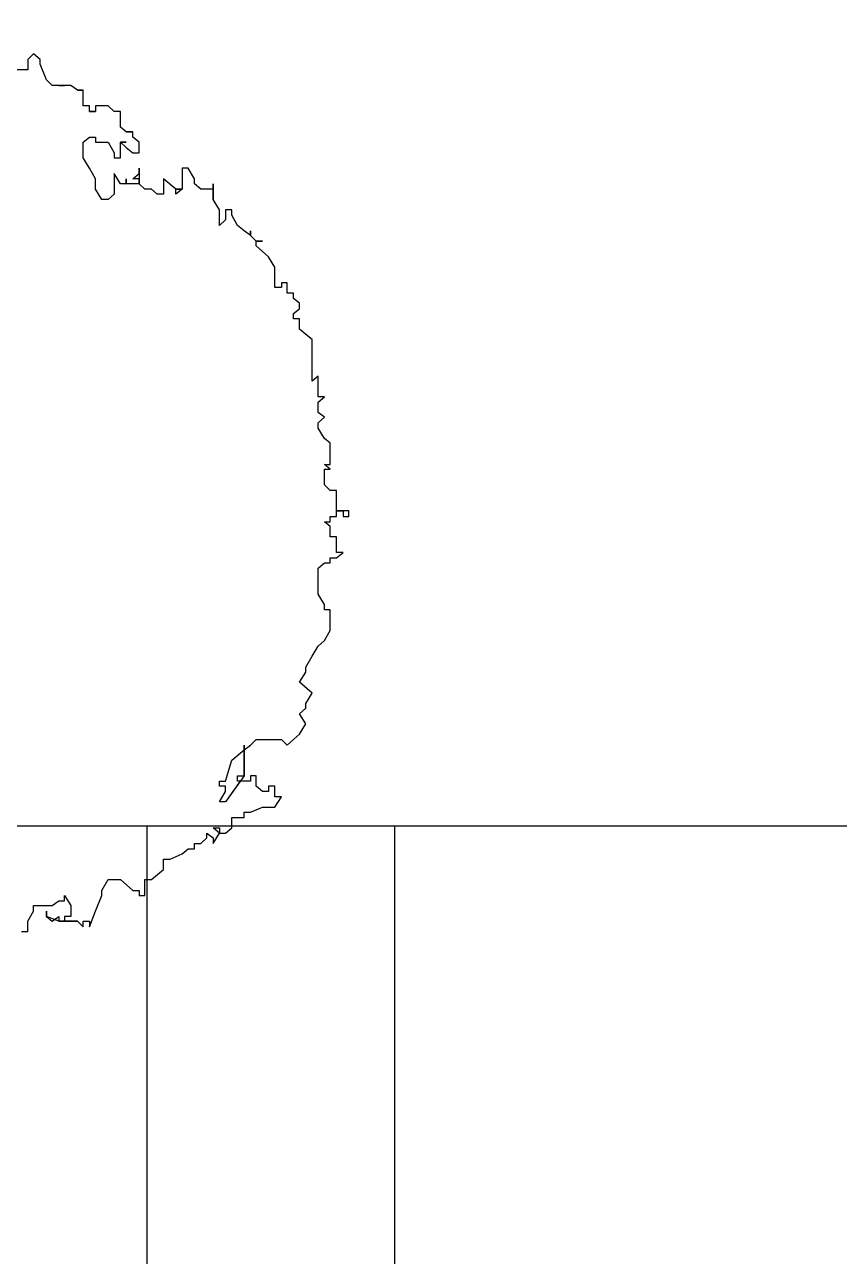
# Model space of a CAD drawing. Extents: x -30 to 1202, y 231 to 898.
# Drawn here: x 89.559 to 92.176, y 375.835 to 379.789 of the extents above; entities that cross this region are included whole.
import ezdxf

# ---------------------------------------------------------------- set-up
doc = ezdxf.new("R2010")
doc.units = 0
doc.header["$LTSCALE"] = 0.04
doc.layers.get('0').update_dxf_attribs({"linetype": 'CONTINUOUS'})
for name, color, linetype in [('0.1', 1, 'CONTINUOUS'), ('CONTORXXNP----00', 255, 'CONTINUOUS'), ('PISO', 1, 'CONTINUOUS')]:
    doc.layers.add(name, color=color, linetype=linetype)
doc.styles.get("Standard").update_dxf_attribs({"font": 'romans.shx'})

# ---------------------------------------------------------------- blocks, each defined once
blk = doc.blocks.new('ARB3')
at = {"color": 0}
for p, q in [((0.0136, 0.4913), (0.0078, 0.4913)), ((0.0078, 0.4913), (0.0078, 0.4852)), ((0.0136, 0.4852), (0.0136, 0.4913)), ((0.0078, 0.4782), (-0.0142, 0.4782)), ((-0.0142, 0.4782), (-0.0142, 0.4713)), ((0.0078, 0.4852), (0.0078, 0.4782)), ((0.0078, 0.4782), (0.0078, 0.4852)), ((0.0078, 0.4852), (0.0136, 0.4852)), ((0.0078, 0.4852), (0.0136, 0.4852)), ((0.0136, 0.4782), (0.0078, 0.4782)), ((0.0136, 0.4713), (0.0136, 0.4782)), ((0.0523, 0.4782), (0.0355, 0.4782)), ((0.0355, 0.4782), (0.0355, 0.4713)), ((0.0581, 0.4782), (0.0523, 0.4852)), ((0.0523, 0.4852), (0.0523, 0.4782)), ((0.0581, 0.4713), (0.0581, 0.4782)), ((-0.1085, 0.4583), (-0.1143, 0.4652)), ((-0.1143, 0.4652), (-0.1143, 0.4583)), ((-0.0924, 0.4652), (-0.0975, 0.4583)), ((-0.0866, 0.4583), (-0.0924, 0.4652)), ((-0.0698, 0.4652), (-0.0807, 0.4583)), ((-0.0646, 0.4713), (-0.0698, 0.4652)), ((-0.042, 0.4713), (-0.0646, 0.4713)), ((-0.0368, 0.4713), (-0.042, 0.4652)), ((-0.042, 0.4652), (-0.042, 0.4713)), ((-0.0368, 0.4652), (-0.0368, 0.4713)), ((-0.02, 0.4652), (-0.0368, 0.4652)), ((-0.0142, 0.4713), (-0.02, 0.4652)), ((0.0194, 0.4713), (0.0136, 0.4713)), ((0.0245, 0.4713), (0.0194, 0.4652)), ((0.0194, 0.4652), (0.0194, 0.4713)), ((0.0355, 0.4713), (0.0245, 0.4713)), ((0.0633, 0.4713), (0.0581, 0.4713)), ((0.0633, 0.4652), (0.0633, 0.4713)), ((0.0691, 0.4583), (0.0633, 0.4652)), ((0.1079, 0.4652), (0.0969, 0.4583)), ((0.1137, 0.4652), (0.1079, 0.4652)), ((0.1356, 0.4713), (0.1137, 0.4713)), ((0.1137, 0.4713), (0.1137, 0.4652)), ((0.1466, 0.4652), (0.1356, 0.4713)), ((0.1524, 0.4583), (0.1466, 0.4652)), ((-0.1757, 0.4521), (-0.1809, 0.4452)), ((-0.1311, 0.4521), (-0.1757, 0.4521)), ((-0.1143, 0.4583), (-0.1363, 0.4583)), ((-0.1363, 0.4583), (-0.1311, 0.4521)), ((-0.0975, 0.4583), (-0.1085, 0.4583)), ((-0.0807, 0.4583), (-0.0866, 0.4583)), ((0.0969, 0.4583), (0.0691, 0.4583)), ((0.1634, 0.4521), (0.1524, 0.4583)), ((0.175, 0.4452), (0.1634, 0.4521)), ((0.2028, 0.4521), (0.1912, 0.4383)), ((0.2138, 0.4452), (0.2028, 0.4521)), ((-0.2144, 0.4383), (-0.2196, 0.4321)), ((-0.2086, 0.4383), (-0.2144, 0.4383)), ((-0.2035, 0.4321), (-0.2086, 0.4383)), ((-0.1867, 0.4383), (-0.1976, 0.4383)), ((-0.1976, 0.4383), (-0.1976, 0.4321)), ((-0.1809, 0.4452), (-0.1867, 0.4383)), ((0.1802, 0.4452), (0.175, 0.4452)), ((0.1912, 0.4383), (0.1802, 0.4452)), ((0.219, 0.4452), (0.2138, 0.4452)), ((0.2248, 0.4383), (0.219, 0.4452)), ((0.2358, 0.4452), (0.2248, 0.4383)), ((0.2467, 0.4383), (0.2358, 0.4452)), ((0.2525, 0.4321), (0.2467, 0.4383)), ((-0.2254, 0.4252), (-0.2364, 0.4252)), ((-0.2364, 0.4252), (-0.2364, 0.419)), ((-0.2196, 0.4321), (-0.2254, 0.4321)), ((-0.2254, 0.4321), (-0.2254, 0.4252)), ((-0.1976, 0.4321), (-0.2035, 0.4321)), ((0.2584, 0.4252), (0.2525, 0.4321)), ((0.2525, 0.419), (0.2584, 0.4252)), ((-0.2532, 0.4121), (-0.2642, 0.4052)), ((-0.2312, 0.4121), (-0.2532, 0.4121)), ((-0.2364, 0.419), (-0.2312, 0.419)), ((-0.2312, 0.419), (-0.2312, 0.4121)), ((0.2525, 0.3921), (0.2525, 0.419)), ((0.3139, 0.4121), (0.3023, 0.4121)), ((0.3023, 0.4121), (0.3023, 0.4052)), ((0.3249, 0.4121), (0.3139, 0.419)), ((0.3139, 0.419), (0.3139, 0.4121)), ((0.3249, 0.399), (0.3249, 0.4121)), ((-0.281, 0.3921), (-0.281, 0.399)), ((-0.281, 0.399), (-0.281, 0.3921)), ((-0.2642, 0.4052), (-0.2758, 0.3921)), ((0.3023, 0.4052), (0.3081, 0.4052)), ((0.3081, 0.399), (0.3023, 0.3921)), ((0.3081, 0.4052), (0.3081, 0.399)), ((0.3301, 0.386), (0.3249, 0.399)), ((-0.2868, 0.386), (-0.2919, 0.386)), ((-0.2919, 0.386), (-0.2868, 0.386)), ((-0.2868, 0.386), (-0.2919, 0.3791)), ((-0.281, 0.3921), (-0.2868, 0.386)), ((-0.2758, 0.3921), (-0.281, 0.3921)), ((0.2584, 0.386), (0.2525, 0.3921)), ((0.2635, 0.3791), (0.2584, 0.386)), ((0.3023, 0.3921), (0.2913, 0.3921)), ((0.2913, 0.3921), (0.2913, 0.386)), ((0.2913, 0.386), (0.2971, 0.386)), ((0.2971, 0.386), (0.2971, 0.3721)), ((0.3301, 0.3791), (0.3301, 0.386)), ((-0.2978, 0.3721), (-0.3087, 0.366)), ((-0.2919, 0.3791), (-0.2978, 0.3721)), ((0.2913, 0.3791), (0.2584, 0.3791)), ((0.2584, 0.3791), (0.2913, 0.3791)), ((0.2745, 0.366), (0.2635, 0.3791)), ((0.2913, 0.3721), (0.2913, 0.3791)), ((0.2913, 0.3791), (0.3191, 0.3591)), ((0.2971, 0.3721), (0.2913, 0.3721)), ((0.3359, 0.3791), (0.3301, 0.3791)), ((0.3359, 0.366), (0.3359, 0.3791)), ((-0.3087, 0.366), (-0.3146, 0.366)), ((-0.3146, 0.366), (-0.3146, 0.3591)), ((-0.3146, 0.3591), (-0.3036, 0.3591)), ((-0.3036, 0.3591), (-0.2978, 0.3529)), ((0.2971, 0.3591), (0.2745, 0.366)), ((0.2971, 0.3529), (0.2971, 0.3591)), ((0.3081, 0.3591), (0.3023, 0.3591)), ((0.3023, 0.3591), (0.3023, 0.3529)), ((0.3191, 0.3529), (0.3081, 0.3591)), ((0.3191, 0.3591), (0.3191, 0.3529)), ((0.3468, 0.366), (0.3359, 0.366)), ((0.3527, 0.3591), (0.3468, 0.366)), ((0.3527, 0.3529), (0.3527, 0.3591)), ((-0.3255, 0.346), (-0.3423, 0.346)), ((-0.3423, 0.346), (-0.3365, 0.346)), ((-0.3365, 0.346), (-0.3365, 0.3329)), ((-0.3146, 0.3529), (-0.3255, 0.346)), ((-0.2978, 0.3529), (-0.3146, 0.3529)), ((0.3023, 0.3529), (0.2971, 0.3529)), ((0.3527, 0.3529), (0.3468, 0.346)), ((0.3468, 0.346), (0.3468, 0.3529)), ((0.3468, 0.3529), (0.3527, 0.3529)), ((0.3636, 0.346), (0.3527, 0.3529)), ((0.3527, 0.3391), (0.3578, 0.346)), ((0.3578, 0.346), (0.3636, 0.346)), ((-0.3365, 0.3329), (-0.3423, 0.326)), ((0.3578, 0.3391), (0.3527, 0.3391)), ((0.3636, 0.3329), (0.3578, 0.3391)), ((0.3636, 0.326), (0.3636, 0.3329)), ((-0.3475, 0.326), (-0.3591, 0.3191)), ((-0.3591, 0.3191), (-0.3591, 0.3129)), ((-0.3423, 0.326), (-0.3475, 0.326)), ((0.3695, 0.326), (0.3636, 0.326)), ((0.3695, 0.3191), (0.3695, 0.326)), ((0.3746, 0.3129), (0.3695, 0.3191)), ((-0.3591, 0.3129), (-0.3365, 0.3129)), ((-0.3365, 0.306), (-0.3475, 0.2929)), ((-0.3365, 0.3129), (-0.3365, 0.306)), ((-0.3365, 0.306), (-0.3365, 0.3129)), ((-0.3365, 0.3129), (-0.3313, 0.306)), ((-0.3313, 0.306), (-0.3365, 0.306)), ((0.3804, 0.2998), (0.3746, 0.3129)), ((-0.3475, 0.2929), (-0.3313, 0.2929)), ((-0.3313, 0.2929), (-0.3313, 0.286)), ((0.3804, 0.2929), (0.3804, 0.2998)), ((0.3914, 0.2929), (0.3804, 0.2929)), ((0.4024, 0.2799), (0.3914, 0.2929)), ((-0.3313, 0.286), (-0.3365, 0.2799)), ((-0.3365, 0.2799), (-0.3365, 0.2729)), ((0.4024, 0.2729), (0.4024, 0.2799)), ((-0.3869, 0.2668), (-0.3921, 0.2599)), ((-0.3753, 0.2668), (-0.3869, 0.2668)), ((-0.3753, 0.2599), (-0.3753, 0.2668)), ((-0.3533, 0.2668), (-0.3591, 0.2668)), ((-0.3591, 0.2668), (-0.3423, 0.2668)), ((-0.3475, 0.2599), (-0.3533, 0.2668)), ((-0.3423, 0.2668), (-0.3475, 0.2668)), ((-0.3475, 0.2668), (-0.3475, 0.2599)), ((-0.3365, 0.2729), (-0.3423, 0.2668)), ((-0.3423, 0.2668), (-0.3423, 0.2529)), ((0.4192, 0.2729), (0.4024, 0.2729)), ((0.414, 0.2599), (0.414, 0.2668)), ((0.414, 0.2668), (0.4192, 0.2668)), ((0.4192, 0.2668), (0.4192, 0.2729)), ((-0.3979, 0.2529), (-0.403, 0.2468)), ((-0.3921, 0.2599), (-0.3979, 0.2599)), ((-0.3979, 0.2599), (-0.3979, 0.2529)), ((-0.3979, 0.2529), (-0.3979, 0.2599)), ((-0.3979, 0.2599), (-0.3979, 0.2529)), ((-0.3869, 0.2468), (-0.3869, 0.2529)), ((-0.3869, 0.2529), (-0.3869, 0.2468)), ((-0.3869, 0.2468), (-0.3811, 0.2529)), ((-0.3811, 0.2529), (-0.3753, 0.2599)), ((-0.3423, 0.2529), (-0.3475, 0.2529)), ((-0.3475, 0.2529), (-0.3423, 0.2529)), ((-0.3423, 0.2529), (-0.3423, 0.2468)), ((0.4024, 0.2468), (0.414, 0.2599)), ((-0.4198, 0.2399), (-0.4256, 0.2337)), ((-0.403, 0.2468), (-0.4198, 0.2468)), ((-0.4198, 0.2468), (-0.4198, 0.2399)), ((-0.3701, 0.2468), (-0.3869, 0.2468)), ((-0.3869, 0.2337), (-0.3753, 0.2399)), ((-0.3753, 0.2399), (-0.3701, 0.2399)), ((-0.3701, 0.2399), (-0.3701, 0.2468)), ((-0.3423, 0.2468), (-0.3533, 0.2399)), ((-0.3533, 0.2399), (-0.3313, 0.2399)), ((-0.3313, 0.2399), (-0.3255, 0.2337)), ((0.4024, 0.2337), (0.4024, 0.2468)), ((-0.4256, 0.2337), (-0.4256, 0.2199)), ((-0.3869, 0.2199), (-0.3869, 0.2337)), ((-0.3255, 0.2268), (-0.3365, 0.2199)), ((-0.3255, 0.2337), (-0.3255, 0.2268)), ((0.414, 0.2268), (0.4024, 0.2337)), ((0.4192, 0.2268), (0.414, 0.2268)), ((0.436, 0.2199), (0.4192, 0.2268)), ((-0.4256, 0.2199), (-0.4198, 0.2199)), ((-0.4198, 0.2137), (-0.4256, 0.2137)), ((-0.4256, 0.2137), (-0.4256, 0.2068)), ((-0.4198, 0.2199), (-0.4198, 0.2137)), ((-0.4198, 0.2137), (-0.4198, 0.2199)), ((-0.4198, 0.2199), (-0.4198, 0.2137)), ((-0.3921, 0.2137), (-0.3921, 0.2199)), ((-0.3921, 0.2199), (-0.3869, 0.2199)), ((-0.3869, 0.2068), (-0.3921, 0.2137)), ((-0.3591, 0.2137), (-0.3701, 0.2068)), ((-0.3475, 0.2199), (-0.3591, 0.2137)), ((-0.3365, 0.2199), (-0.3475, 0.2199)), ((0.4528, 0.2137), (0.436, 0.2199)), ((0.447, 0.2068), (0.447, 0.2137)), ((0.447, 0.2137), (0.4528, 0.2137)), ((-0.4424, 0.2007), (-0.4476, 0.1937)), ((-0.4256, 0.2068), (-0.4424, 0.2068)), ((-0.4424, 0.2068), (-0.4424, 0.2007)), ((-0.4424, 0.2007), (-0.4424, 0.2068)), ((-0.4424, 0.2068), (-0.4424, 0.2007)), ((-0.3701, 0.2068), (-0.3869, 0.2068)), ((0.447, 0.2007), (0.4528, 0.2068)), ((0.4528, 0.2068), (0.447, 0.2068)), ((0.447, 0.1807), (0.447, 0.2007)), ((-0.4476, 0.1937), (-0.4476, 0.1807)), ((-0.4476, 0.1807), (-0.4476, 0.1868)), ((-0.4476, 0.1868), (-0.4476, 0.1737)), ((0.4192, 0.1868), (0.4302, 0.1937)), ((0.425, 0.1868), (0.4192, 0.1868)), ((0.425, 0.1807), (0.425, 0.1868)), ((0.4302, 0.1937), (0.4418, 0.1937)), ((0.4418, 0.1937), (0.4418, 0.1868)), ((0.4418, 0.1868), (0.447, 0.1868)), ((0.447, 0.1868), (0.447, 0.1807)), ((-0.4476, 0.1737), (-0.4534, 0.1676)), ((0.4302, 0.1737), (0.425, 0.1807)), ((0.4302, 0.1537), (0.4302, 0.1737)), ((0.447, 0.1807), (0.4418, 0.1676)), ((0.447, 0.1737), (0.4418, 0.1807)), ((0.4418, 0.1807), (0.447, 0.1807)), ((0.4418, 0.1676), (0.447, 0.1737)), ((-0.4754, 0.1607), (-0.4812, 0.1537)), ((-0.4702, 0.1607), (-0.4754, 0.1607)), ((-0.4534, 0.1676), (-0.4702, 0.1607)), ((0.4418, 0.1676), (0.436, 0.1676)), ((0.436, 0.1676), (0.4418, 0.1676)), ((-0.4812, 0.1537), (-0.4754, 0.1476)), ((-0.4754, 0.1476), (-0.4644, 0.1476)), ((-0.4644, 0.1476), (-0.4644, 0.1345)), ((0.436, 0.1537), (0.4302, 0.1537)), ((0.447, 0.1476), (0.436, 0.1537)), ((0.4579, 0.1476), (0.447, 0.1476)), ((0.4579, 0.1407), (0.4579, 0.1476))]:
    blk.add_line(p, q, dxfattribs=at)
at = {"layer": 'CONTORXXNP----00'}
for p, q in [((-0.0142, 0.4782), (-0.0142, 0.4713)), ((0.0078, 0.4782), (-0.0142, 0.4782)), ((0.0136, 0.4782), (0.0078, 0.4782)), ((0.0136, 0.4713), (0.0136, 0.4782)), ((0.0355, 0.4782), (0.0355, 0.4713)), ((0.0523, 0.4782), (0.0355, 0.4782)), ((0.0523, 0.4852), (0.0523, 0.4782)), ((0.0581, 0.4782), (0.0523, 0.4852)), ((0.0581, 0.4713), (0.0581, 0.4782)), ((-0.1143, 0.4652), (-0.1143, 0.4583)), ((-0.1085, 0.4583), (-0.1143, 0.4652)), ((-0.0924, 0.4652), (-0.0975, 0.4583)), ((-0.0866, 0.4583), (-0.0924, 0.4652)), ((-0.0698, 0.4652), (-0.0807, 0.4583)), ((-0.0646, 0.4713), (-0.0698, 0.4652)), ((-0.042, 0.4713), (-0.0646, 0.4713)), ((-0.042, 0.4652), (-0.042, 0.4713)), ((-0.0368, 0.4713), (-0.042, 0.4652)), ((-0.0368, 0.4652), (-0.0368, 0.4713)), ((-0.02, 0.4652), (-0.0368, 0.4652)), ((-0.0142, 0.4713), (-0.02, 0.4652)), ((0.0194, 0.4713), (0.0136, 0.4713)), ((0.0194, 0.4652), (0.0194, 0.4713)), ((0.0245, 0.4713), (0.0194, 0.4652)), ((0.0355, 0.4713), (0.0245, 0.4713)), ((0.0633, 0.4713), (0.0581, 0.4713)), ((0.0633, 0.4652), (0.0633, 0.4713)), ((0.0691, 0.4583), (0.0633, 0.4652)), ((0.1079, 0.4652), (0.0969, 0.4583)), ((0.1137, 0.4652), (0.1079, 0.4652)), ((0.1137, 0.4713), (0.1137, 0.4652)), ((0.1356, 0.4713), (0.1137, 0.4713)), ((0.1466, 0.4652), (0.1356, 0.4713)), ((0.1524, 0.4583), (0.1466, 0.4652)), ((-0.1757, 0.4521), (-0.1809, 0.4452)), ((-0.1311, 0.4521), (-0.1757, 0.4521)), ((-0.1363, 0.4583), (-0.1311, 0.4521)), ((-0.1143, 0.4583), (-0.1363, 0.4583)), ((-0.0975, 0.4583), (-0.1085, 0.4583)), ((-0.0807, 0.4583), (-0.0866, 0.4583)), ((0.0969, 0.4583), (0.0691, 0.4583)), ((0.1634, 0.4521), (0.1524, 0.4583)), ((0.175, 0.4452), (0.1634, 0.4521)), ((0.2028, 0.4521), (0.1912, 0.4383)), ((0.2138, 0.4452), (0.2028, 0.4521)), ((-0.2144, 0.4383), (-0.2196, 0.4321)), ((-0.2086, 0.4383), (-0.2144, 0.4383)), ((-0.2035, 0.4321), (-0.2086, 0.4383)), ((-0.1976, 0.4383), (-0.1976, 0.4321)), ((-0.1867, 0.4383), (-0.1976, 0.4383)), ((-0.1809, 0.4452), (-0.1867, 0.4383)), ((0.1802, 0.4452), (0.175, 0.4452)), ((0.1912, 0.4383), (0.1802, 0.4452)), ((0.219, 0.4452), (0.2138, 0.4452)), ((0.2248, 0.4383), (0.219, 0.4452)), ((0.2358, 0.4452), (0.2248, 0.4383)), ((0.2467, 0.4383), (0.2358, 0.4452)), ((0.2525, 0.4321), (0.2467, 0.4383)), ((-0.2364, 0.4252), (-0.2364, 0.419)), ((-0.2254, 0.4252), (-0.2364, 0.4252)), ((-0.2254, 0.4321), (-0.2254, 0.4252)), ((-0.2196, 0.4321), (-0.2254, 0.4321)), ((-0.1976, 0.4321), (-0.2035, 0.4321)), ((0.2584, 0.4252), (0.2525, 0.4321)), ((0.2525, 0.419), (0.2584, 0.4252)), ((-0.2532, 0.4121), (-0.2642, 0.4052)), ((-0.2312, 0.4121), (-0.2532, 0.4121)), ((-0.2364, 0.419), (-0.2312, 0.419)), ((-0.2312, 0.419), (-0.2312, 0.4121)), ((0.2525, 0.3921), (0.2525, 0.419)), ((0.3023, 0.4121), (0.3023, 0.4052)), ((0.3139, 0.4121), (0.3023, 0.4121)), ((0.3139, 0.419), (0.3139, 0.4121)), ((0.3249, 0.4121), (0.3139, 0.419)), ((0.3249, 0.399), (0.3249, 0.4121)), ((-0.2642, 0.4052), (-0.2758, 0.3921)), ((0.3023, 0.4052), (0.3081, 0.4052)), ((0.3081, 0.399), (0.3023, 0.3921)), ((0.3081, 0.4052), (0.3081, 0.399)), ((0.3301, 0.386), (0.3249, 0.399)), ((-0.2868, 0.386), (-0.2919, 0.3791)), ((-0.281, 0.3921), (-0.2868, 0.386)), ((-0.2758, 0.3921), (-0.281, 0.3921)), ((0.2584, 0.386), (0.2525, 0.3921)), ((0.2635, 0.3791), (0.2584, 0.386)), ((0.2913, 0.3921), (0.2913, 0.386)), ((0.3023, 0.3921), (0.2913, 0.3921)), ((0.2913, 0.386), (0.2971, 0.386)), ((0.2971, 0.386), (0.2971, 0.3749)), ((0.3301, 0.3791), (0.3301, 0.386)), ((-0.2978, 0.3721), (-0.3087, 0.366)), ((-0.2919, 0.3791), (-0.2978, 0.3721)), ((0.2745, 0.366), (0.2635, 0.3791)), ((0.2971, 0.3749), (0.3191, 0.3591)), ((0.3359, 0.3791), (0.3301, 0.3791)), ((0.3359, 0.366), (0.3359, 0.3791)), ((-0.3146, 0.366), (-0.3146, 0.3591)), ((-0.3087, 0.366), (-0.3146, 0.366)), ((-0.3146, 0.3591), (-0.3036, 0.3591)), ((-0.3036, 0.3591), (-0.2978, 0.3529)), ((0.2971, 0.3591), (0.2745, 0.366)), ((0.2971, 0.3529), (0.2971, 0.3591)), ((0.3023, 0.3591), (0.3023, 0.3529)), ((0.3081, 0.3591), (0.3023, 0.3591)), ((0.3191, 0.3529), (0.3081, 0.3591)), ((0.3191, 0.3591), (0.3191, 0.3529)), ((0.3468, 0.366), (0.3359, 0.366)), ((0.3527, 0.3591), (0.3468, 0.366)), ((0.3527, 0.3529), (0.3527, 0.3591)), ((-0.3365, 0.346), (-0.3255, 0.346)), ((-0.3365, 0.346), (-0.3365, 0.3329)), ((-0.3146, 0.3529), (-0.3255, 0.346)), ((-0.2978, 0.3529), (-0.3146, 0.3529)), ((0.3023, 0.3529), (0.2971, 0.3529)), ((0.3636, 0.346), (0.3527, 0.3529)), ((0.3527, 0.3391), (0.3578, 0.346)), ((0.3578, 0.346), (0.3636, 0.346)), ((-0.3365, 0.3329), (-0.3423, 0.326)), ((0.3578, 0.3391), (0.3527, 0.3391)), ((0.3636, 0.3329), (0.3578, 0.3391)), ((0.3636, 0.326), (0.3636, 0.3329)), ((-0.3475, 0.326), (-0.3591, 0.3191)), ((-0.3591, 0.3191), (-0.3591, 0.3129)), ((-0.3423, 0.326), (-0.3475, 0.326)), ((0.3695, 0.326), (0.3636, 0.326)), ((0.3695, 0.3191), (0.3695, 0.326)), ((0.3746, 0.3129), (0.3695, 0.3191)), ((-0.3591, 0.3129), (-0.3365, 0.3129)), ((-0.3365, 0.306), (-0.3475, 0.2929)), ((-0.3365, 0.306), (-0.3365, 0.3129)), ((-0.3365, 0.3129), (-0.3365, 0.306)), ((0.3804, 0.2998), (0.3746, 0.3129)), ((-0.3475, 0.2929), (-0.3313, 0.2929)), ((-0.3313, 0.2929), (-0.3313, 0.286)), ((0.3804, 0.2929), (0.3804, 0.2998)), ((0.3914, 0.2929), (0.3804, 0.2929)), ((0.4024, 0.2799), (0.3914, 0.2929)), ((-0.3313, 0.286), (-0.3365, 0.2799)), ((-0.3365, 0.2799), (-0.3365, 0.2729)), ((0.4024, 0.2729), (0.4024, 0.2799)), ((-0.3869, 0.2668), (-0.3921, 0.2599)), ((-0.3753, 0.2668), (-0.3869, 0.2668)), ((-0.3753, 0.2599), (-0.3753, 0.2668)), ((-0.3365, 0.2729), (-0.3423, 0.2668)), ((-0.3423, 0.2668), (-0.3423, 0.2529)), ((0.4192, 0.2729), (0.4024, 0.2729)), ((0.414, 0.2668), (0.4192, 0.2668)), ((0.414, 0.2599), (0.414, 0.2668)), ((0.4192, 0.2668), (0.4192, 0.2729)), ((-0.3979, 0.2529), (-0.403, 0.2468)), ((-0.3979, 0.2599), (-0.3979, 0.2529)), ((-0.3979, 0.2529), (-0.3979, 0.2599)), ((-0.3979, 0.2599), (-0.3979, 0.2529)), ((-0.3921, 0.2599), (-0.3979, 0.2599)), ((-0.3869, 0.2468), (-0.3811, 0.2529)), ((-0.3811, 0.2529), (-0.3753, 0.2599)), ((-0.3423, 0.2529), (-0.3423, 0.2468)), ((0.4024, 0.2468), (0.414, 0.2599)), ((-0.4198, 0.2399), (-0.4256, 0.2337)), ((-0.4198, 0.2468), (-0.4198, 0.2399)), ((-0.403, 0.2468), (-0.4198, 0.2468)), ((-0.3701, 0.2468), (-0.3869, 0.2468)), ((-0.3869, 0.2337), (-0.3753, 0.2399)), ((-0.3753, 0.2399), (-0.3701, 0.2399)), ((-0.3701, 0.2399), (-0.3701, 0.2468)), ((-0.3423, 0.2468), (-0.3533, 0.2399)), ((-0.3533, 0.2399), (-0.3313, 0.2399)), ((-0.3313, 0.2399), (-0.3255, 0.2337)), ((0.4024, 0.2337), (0.4024, 0.2468)), ((-0.4256, 0.2337), (-0.4256, 0.2199)), ((-0.3869, 0.2199), (-0.3869, 0.2337)), ((-0.3255, 0.2268), (-0.3365, 0.2199)), ((-0.3255, 0.2337), (-0.3255, 0.2268)), ((0.414, 0.2268), (0.4024, 0.2337)), ((0.4192, 0.2268), (0.414, 0.2268)), ((0.436, 0.2199), (0.4192, 0.2268)), ((-0.4256, 0.2199), (-0.4198, 0.2199)), ((-0.4256, 0.2137), (-0.4256, 0.2068)), ((-0.4198, 0.2137), (-0.4256, 0.2137)), ((-0.4198, 0.2199), (-0.4198, 0.2137)), ((-0.4198, 0.2137), (-0.4198, 0.2199)), ((-0.4198, 0.2199), (-0.4198, 0.2137)), ((-0.3921, 0.2199), (-0.3869, 0.2199)), ((-0.3921, 0.2137), (-0.3921, 0.2199)), ((-0.3869, 0.2068), (-0.3921, 0.2137)), ((-0.3591, 0.2137), (-0.3701, 0.2068)), ((-0.3475, 0.2199), (-0.3591, 0.2137)), ((-0.3365, 0.2199), (-0.3475, 0.2199)), ((0.4528, 0.2137), (0.436, 0.2199)), ((0.447, 0.2137), (0.4528, 0.2137)), ((0.447, 0.2068), (0.447, 0.2137)), ((-0.4424, 0.2007), (-0.4476, 0.1937)), ((-0.4424, 0.2068), (-0.4424, 0.2007)), ((-0.4424, 0.2007), (-0.4424, 0.2068)), ((-0.4424, 0.2068), (-0.4424, 0.2007)), ((-0.4256, 0.2068), (-0.4424, 0.2068)), ((-0.3701, 0.2068), (-0.3869, 0.2068)), ((0.4528, 0.2068), (0.447, 0.2068)), ((0.447, 0.2007), (0.4528, 0.2068)), ((0.447, 0.2007), (0.447, 0.1868)), ((-0.4476, 0.1937), (-0.4476, 0.1807)), ((-0.4476, 0.1868), (-0.4476, 0.1737)), ((-0.4476, 0.1807), (-0.4476, 0.1868)), ((0.4192, 0.1868), (0.4302, 0.1937)), ((0.425, 0.1868), (0.4192, 0.1868)), ((0.425, 0.1807), (0.425, 0.1868)), ((0.4302, 0.1937), (0.4418, 0.1937)), ((0.4418, 0.1937), (0.4418, 0.1868)), ((0.4418, 0.1868), (0.447, 0.1868)), ((-0.4476, 0.1737), (-0.4534, 0.1676)), ((0.4302, 0.1737), (0.425, 0.1807)), ((0.4302, 0.1537), (0.4302, 0.1737)), ((-0.4754, 0.1607), (-0.4812, 0.1537)), ((-0.4702, 0.1607), (-0.4754, 0.1607)), ((-0.4534, 0.1676), (-0.4702, 0.1607)), ((-0.4812, 0.1537), (-0.4754, 0.1476)), ((-0.4754, 0.1476), (-0.4644, 0.1476)), ((-0.4644, 0.1476), (-0.4644, 0.1345)), ((0.436, 0.1537), (0.4302, 0.1537)), ((0.447, 0.1476), (0.436, 0.1537)), ((0.4579, 0.1476), (0.447, 0.1476)), ((0.4579, 0.1407), (0.4579, 0.1476))]:
    blk.add_line(p, q, dxfattribs=at)
at = {"flags": 11}
blk.add_attdef('CENTROIDE', (-0.1114, -0.0329), '', height=0.0504, dxfattribs=at)

msp = doc.modelspace()

# ---------------------------------------------------------------- linework, layer by layer
at = {"layer": '0.1'}
for p, q in [((89.9526, 371.3914), (89.9526, 377.2157)), ((90.7479, 371.3914), (90.7479, 377.2157))]:
    msp.add_line(p, q, dxfattribs=at)
at = {"layer": 'PISO'}
msp.add_line((106.1333, 377.2157), (78.6094, 377.2157), dxfattribs=at)
for centre, radius, start, end in [((84.0168, 355.3673), 32.3718, 43.07168, 91.87183), ((84.1672, 355.5896), 31.1658, 44.8168, 92.22102)]:
    msp.add_arc(centre, radius, start, end, dxfattribs=at)

# ---------------------------------------------------------------- block references
at = {"layer": 'PISO', "xscale": 3, "yscale": 3, "zscale": 3, "rotation": 270}
msp.add_blockref('ARB3', (89.1266, 378.2514), dxfattribs=at)

doc.saveas('drawing.dxf')
